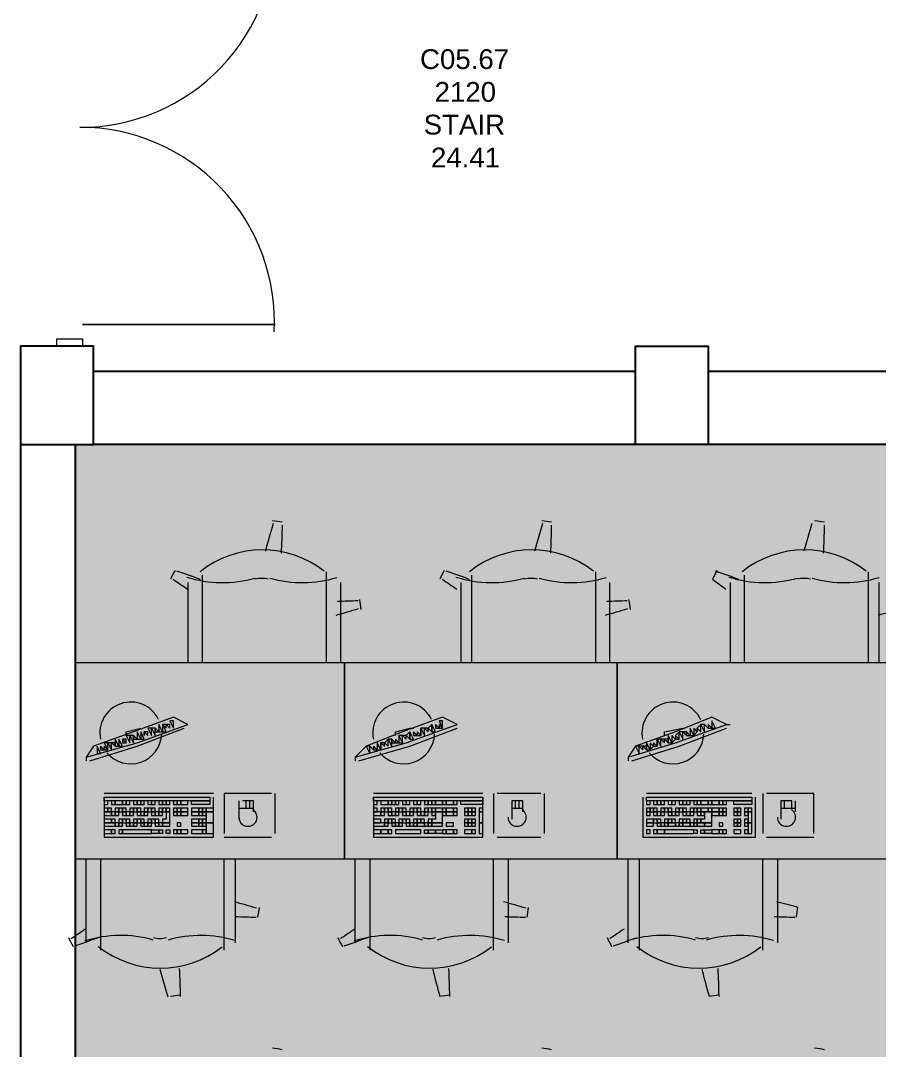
# Model space of a CAD drawing. Header units: millimetres. Extents: x 0 to 90.2, y 0 to 62.5.
# Drawn here: x 50.859 to 54.4, y 34.184 to 38.431 of the extents above; entities that cross this region are included whole.
import ezdxf

# ---------------------------------------------------------------- set-up
doc = ezdxf.new("R2010")
doc.units = ezdxf.units.MM
for name, color, linetype in [('PDF_014405$DR', 7, 'Continuous'), ('PDF_014405$FT-FIXFIT', 7, 'Continuous'), ('PDF_014405$WA', 7, 'Continuous'), ('PDF_014405$WA-COL', 7, 'Continuous'), ('PDF_014405$WA-EXT', 7, 'Continuous'), ('PDF_Text', 7, 'Continuous')]:
    doc.layers.add(name, color=color, linetype=linetype)
doc.layers.add('PDF_014405$HL-TMP', color=7, linetype='Continuous', true_color=0xe6db59)
doc.styles.add('PDF ArialMT', font='arial.ttf')

msp = doc.modelspace()

# ---------------------------------------------------------------- linework, layer by layer
at = {"layer": 'PDF_014405$DR', "lineweight": 0}
msp.add_lwpolyline([(51.9049, 37.1468, 0.429403), (51.1035, 37.9906, 0.429409), (51.9082, 38.8319)], format="xyb", dxfattribs=at)
msp.add_lwpolyline([(51.1143, 37.1782), (51.9092, 37.1782), (51.1143, 37.1782)], dxfattribs=at)
at = {"layer": 'PDF_014405$FT-FIXFIT', "lineweight": 0}
for points in [[(51.6093, 35.7833), (51.6093, 36.1433)], [(52.1192, 36.1583), (52.1192, 35.7833)], [(52.7192, 35.7833), (52.7192, 36.1433)], [(53.2291, 36.1583), (53.2291, 35.7833)], [(53.8441, 35.7833), (53.8441, 36.1433)], [(54.354, 36.1583), (54.354, 35.7833)], [(51.5493, 36.1133), (51.5493, 35.7833)], [(52.1792, 35.7833), (52.1792, 36.1133)], [(52.6742, 36.1133), (52.6742, 35.7833)], [(53.2891, 35.7833), (53.2891, 36.1133)], [(53.7841, 36.1133), (53.7841, 35.7833)], [(54.399, 35.7833), (54.399, 36.1133)], [(51.1293, 35.3933), (51.3393, 35.4533), (51.5493, 35.5283), (51.4893, 35.5583), (51.3243, 35.4983), (51.1593, 35.4383), (51.1293, 35.3933), (51.1293, 35.3783)], [(52.2392, 35.3933), (52.4492, 35.4533), (52.6592, 35.5283), (52.5992, 35.5583), (52.4342, 35.4983), (52.2842, 35.4383), (52.2392, 35.3933), (52.2392, 35.3783)], [(53.7691, 35.5283), (53.7091, 35.5583), (53.5591, 35.4983), (53.3941, 35.4383), (53.3641, 35.3933), (53.3641, 35.3783)], [(51.1443, 35.3783), (51.3393, 35.4383), (51.5343, 35.5133)], [(51.2943, 35.4833), (51.2943, 35.4983), (51.3543, 35.5133)], [(51.3693, 35.4833), (51.3693, 35.4983), (51.3693, 35.4833)], [(51.5343, 35.5133), (51.5343, 35.5133)], [(51.5493, 35.5283), (51.5493, 35.5283)], [(52.2542, 35.3783), (52.4642, 35.4383), (52.6592, 35.5133)], [(52.4042, 35.4833), (52.4042, 35.4983), (52.4642, 35.5133), (52.4792, 35.5133)], [(52.5092, 35.4833), (52.5092, 35.5133), (52.5092, 35.4833)], [(52.6592, 35.5283), (52.6592, 35.5283)], [(52.6592, 35.5133), (52.6592, 35.5133)], [(53.3641, 35.3933), (53.5591, 35.4533), (53.7691, 35.5283), (53.7841, 35.5283)], [(53.3791, 35.3783), (53.5741, 35.4383), (53.7691, 35.5133)], [(53.5141, 35.4833), (53.5141, 35.4983), (53.5891, 35.5133)], [(53.6491, 35.4983), (53.6491, 35.5133), (53.6491, 35.4983)], [(53.6941, 35.5133), (53.6791, 35.5283), (53.6941, 35.5133)], [(53.7691, 35.5133), (53.7691, 35.5133)], [(52.3142, 35.4233), (52.2992, 35.4383), (52.3142, 35.4233)], [(51.1443, 35.3783), (51.1443, 35.3783)], [(52.2542, 35.3783), (52.2542, 35.3783)], [(51.6543, 35.2434), (51.2043, 35.2434)], [(51.8942, 35.2434), (51.6992, 35.2434), (51.6992, 35.0784)], [(51.8942, 35.2434), (51.8942, 35.2434)], [(51.9092, 35.0784), (51.9092, 35.2434)], [(52.7642, 35.2434), (52.3142, 35.2434)], [(52.8092, 35.2434), (52.8092, 35.0784)], [(53.0041, 35.2434), (52.8242, 35.2434)], [(53.0041, 35.2434), (53.0041, 35.2434)], [(53.0191, 35.0784), (53.0191, 35.2434)], [(53.8741, 35.2434), (53.4391, 35.2434)], [(53.9191, 35.2434), (53.9191, 35.0784)], [(54.129, 35.0784), (54.129, 35.2434), (53.9341, 35.2434)], [(51.2043, 35.2284), (51.2043, 35.0634), (51.6543, 35.0634), (51.6543, 35.2284)], [(51.7592, 35.2134), (51.7592, 35.1384)], [(51.8192, 35.1684), (51.8192, 35.2134), (51.7742, 35.2134)], [(51.7892, 35.1834), (51.7892, 35.2134)], [(51.8042, 35.1834), (51.8042, 35.2134)], [(52.3142, 35.2284), (52.3142, 35.0634), (52.7642, 35.0634), (52.7642, 35.2284)], [(52.9291, 35.1684), (52.9291, 35.2134), (52.8841, 35.2134), (52.8841, 35.1384)], [(52.8991, 35.1834), (52.8991, 35.2134)], [(52.9141, 35.1834), (52.9141, 35.2134)], [(53.4241, 35.2284), (53.4241, 35.0634), (53.8891, 35.0634), (53.8891, 35.2284)], [(53.4391, 35.2284), (53.4391, 35.2284)], [(53.8741, 35.2284), (53.8741, 35.2284)], [(54.039, 35.1834), (54.039, 35.2134), (53.994, 35.2134), (53.994, 35.1384)], [(54.009, 35.1834), (54.009, 35.2134)], [(54.054, 35.1684), (54.054, 35.2134)], [(51.7592, 35.1834), (51.8192, 35.1834)], [(52.8841, 35.1834), (52.9291, 35.1834)], [(53.994, 35.1834), (54.054, 35.1834)], [(51.8942, 35.0784), (51.8942, 35.0784)], [(52.8242, 35.0784), (52.8242, 35.0784)], [(53.0041, 35.0784), (53.0041, 35.0784)], [(53.9341, 35.0784), (53.9341, 35.0784)], [(54.129, 35.0784), (54.129, 35.0784)], [(51.6992, 35.0634), (51.8942, 35.0634)], [(52.8242, 35.0634), (53.0041, 35.0634)], [(53.9341, 35.0634), (54.129, 35.0634)], [(51.1293, 34.6284), (51.1293, 34.9734)], [(51.1893, 34.9734), (51.1893, 34.5984)], [(51.6992, 34.5984), (51.6992, 34.9734)], [(51.7442, 34.9734), (51.7442, 34.6284)], [(52.2392, 34.6284), (52.2392, 34.9734)], [(52.2992, 34.9734), (52.2992, 34.5984)], [(52.8092, 34.5984), (52.8092, 34.9734)], [(52.8691, 34.9734), (52.8691, 34.6284)], [(53.3641, 34.6284), (53.3641, 34.9734)], [(53.4091, 34.9734), (53.4091, 34.5984)], [(53.9191, 34.5984), (53.9191, 34.9734)], [(53.979, 34.9734), (53.979, 34.6284)]]:
    msp.add_lwpolyline(points, dxfattribs=at)
for points in [[(53.7307, 36.1636, 0.02503), (53.712, 36.1269, 0.005389), (53.7672, 36.0869)], [(54.0571, 34.7335, 0.025003), (54.0635, 34.7742, 0.00719), (53.9756, 34.7972)], [(52.5583, 34.519, 0.008987), (52.5876, 34.4082, 0.025003), (52.6283, 34.4146)], [(53.6683, 34.519, 0.008987), (53.6975, 34.4082, 0.025003), (53.7382, 34.4146)]]:
    msp.add_lwpolyline(points, format="xyb", dxfattribs=at)
for points in [[(51.0843, 35.7833), (52.1942, 35.7833), (52.1942, 34.9734), (51.0843, 34.9734)], [(52.1942, 35.7833), (53.3191, 35.7833), (53.3191, 34.9734), (52.1942, 34.9734)], [(53.3191, 35.7833), (54.429, 35.7833), (54.429, 34.9734), (53.3191, 34.9734)], [(51.4893, 35.5133), (51.4893, 35.5433), (51.4743, 35.5433)], [(52.5992, 35.5133), (52.5992, 35.5433), (52.5842, 35.5433)], [(53.7091, 35.5133), (53.7241, 35.5133), (53.7091, 35.5433)], [(51.3393, 35.4683), (51.3543, 35.4683), (51.3393, 35.4983), (51.3393, 35.4833)], [(51.3543, 35.4683), (51.3693, 35.4683), (51.3543, 35.4983)], [(51.3843, 35.4833), (51.3843, 35.4983), (51.3693, 35.4983)], [(51.3993, 35.4833), (51.3993, 35.5133), (51.3843, 35.5133)], [(51.4143, 35.4833), (51.4143, 35.4983), (51.4143, 35.5133), (51.3993, 35.5133)], [(51.4143, 35.4983), (51.4293, 35.4983), (51.4143, 35.5133)], [(51.4293, 35.4983), (51.4443, 35.4983), (51.4293, 35.5283), (51.4293, 35.5133)], [(51.4593, 35.5133), (51.4593, 35.5283), (51.4443, 35.5283)], [(51.4443, 35.4983), (51.4593, 35.4983), (51.4443, 35.5283)], [(51.4743, 35.5133), (51.4743, 35.5283), (51.4593, 35.5283)], [(52.4642, 35.4683), (52.4642, 35.4983), (52.4492, 35.4833)], [(52.4642, 35.4683), (52.4792, 35.4683), (52.4642, 35.4983)], [(52.4792, 35.4833), (52.4942, 35.4833), (52.4792, 35.4983)], [(52.4942, 35.4833), (52.5092, 35.4833), (52.4942, 35.4983)], [(52.5242, 35.4833), (52.5242, 35.4983), (52.5242, 35.5133), (52.5092, 35.5133)], [(52.5392, 35.4983), (52.5392, 35.5133), (52.5242, 35.5133)], [(52.5542, 35.4983), (52.5542, 35.5283), (52.5392, 35.5133)], [(52.5542, 35.4983), (52.5692, 35.4983), (52.5542, 35.5283)], [(52.5692, 35.5133), (52.5842, 35.5133), (52.5692, 35.5283)], [(52.5842, 35.5133), (52.5992, 35.5133), (52.5842, 35.5283)], [(53.5741, 35.4683), (53.5741, 35.4983), (53.5591, 35.4833)], [(53.5891, 35.4683), (53.5891, 35.4983), (53.5741, 35.4983)], [(53.6041, 35.4833), (53.6041, 35.4983), (53.5891, 35.4983)], [(53.6041, 35.4833), (53.6191, 35.4833), (53.6041, 35.4983)], [(53.6191, 35.4833), (53.6341, 35.4833), (53.6191, 35.5133)], [(53.6341, 35.4833), (53.6491, 35.4983), (53.6341, 35.5133)], [(53.6641, 35.4983), (53.6641, 35.5283), (53.6491, 35.5133)], [(53.6791, 35.4983), (53.6791, 35.5283), (53.6641, 35.5283)], [(53.6941, 35.5133), (53.7091, 35.5133), (53.6941, 35.5283)], [(51.2493, 35.4383), (51.2643, 35.4383), (51.2493, 35.4683), (51.2493, 35.4533)], [(51.2643, 35.4383), (51.2793, 35.4383), (51.2643, 35.4683)], [(51.2943, 35.4533), (51.2943, 35.4683), (51.2793, 35.4683)], [(51.2793, 35.4533), (51.2943, 35.4533), (51.2793, 35.4683)], [(51.3093, 35.4533), (51.3093, 35.4833), (51.2943, 35.4833)], [(51.3243, 35.4533), (51.3243, 35.4683), (51.3243, 35.4833), (51.3093, 35.4833)], [(51.3243, 35.4683), (51.3393, 35.4683), (51.3243, 35.4833)], [(52.3742, 35.4383), (52.3742, 35.4683), (52.3592, 35.4533)], [(52.3892, 35.4383), (52.3892, 35.4683), (52.3742, 35.4683)], [(52.3892, 35.4533), (52.4042, 35.4533), (52.3892, 35.4683)], [(52.4042, 35.4533), (52.4192, 35.4533), (52.4042, 35.4683)], [(52.4342, 35.4533), (52.4342, 35.4683), (52.4342, 35.4833), (52.4192, 35.4833)], [(52.4192, 35.4533), (52.4342, 35.4533), (52.4192, 35.4833)], [(52.4492, 35.4683), (52.4492, 35.4833), (52.4342, 35.4833)], [(53.4991, 35.4383), (53.4991, 35.4683), (53.4841, 35.4683)], [(53.4841, 35.4383), (53.4841, 35.4683), (53.4841, 35.4533)], [(53.5141, 35.4533), (53.5141, 35.4683), (53.4991, 35.4683)], [(53.5291, 35.4533), (53.5291, 35.4683), (53.5141, 35.4683)], [(53.5291, 35.4533), (53.5441, 35.4533), (53.5291, 35.4833)], [(53.5441, 35.4533), (53.5591, 35.4683), (53.5441, 35.4833)], [(53.5591, 35.4683), (53.5741, 35.4683), (53.5591, 35.4833)], [(51.1743, 35.4083), (51.1893, 35.4083), (51.1743, 35.4383)], [(51.1893, 35.4233), (51.2043, 35.4233), (51.1893, 35.4383)], [(51.2193, 35.4233), (51.2193, 35.4533), (51.2043, 35.4533)], [(51.2043, 35.4233), (51.2193, 35.4233), (51.2043, 35.4383)], [(51.2343, 35.4233), (51.2343, 35.4383), (51.2343, 35.4533), (51.2193, 35.4533)], [(51.2493, 35.4383), (51.2493, 35.4533), (51.2343, 35.4533)], [(52.2992, 35.4083), (52.2992, 35.4383), (52.2842, 35.4383)], [(52.3142, 35.4233), (52.3292, 35.4233), (52.3142, 35.4383)], [(52.3292, 35.4233), (52.3442, 35.4233), (52.3292, 35.4533)], [(52.3592, 35.4383), (52.3592, 35.4533), (52.3442, 35.4533)], [(52.3442, 35.4233), (52.3442, 35.4383), (52.3442, 35.4533)], [(53.4091, 35.4083), (53.4091, 35.4383), (53.3941, 35.4383)], [(53.4241, 35.4233), (53.4241, 35.4383), (53.4091, 35.4383)], [(53.4391, 35.4233), (53.4391, 35.4383), (53.4241, 35.4383)], [(53.4391, 35.4233), (53.4541, 35.4233), (53.4391, 35.4533)], [(53.4541, 35.4233), (53.4691, 35.4383), (53.4541, 35.4533)], [(53.4691, 35.4383), (53.4841, 35.4383), (53.4691, 35.4533)], [(51.2043, 35.2284), (51.6393, 35.2284), (51.6393, 35.2134), (51.2043, 35.2134)], [(51.2043, 35.1984), (51.2193, 35.1984), (51.2193, 35.2134), (51.2043, 35.2134)], [(51.2343, 35.1984), (51.2493, 35.1984), (51.2493, 35.2134), (51.2343, 35.2134)], [(51.2493, 35.1984), (51.2793, 35.1984), (51.2793, 35.2134), (51.2493, 35.2134)], [(51.2793, 35.1984), (51.2943, 35.1984), (51.2943, 35.2134), (51.2793, 35.2134)], [(51.2943, 35.1984), (51.3093, 35.1984), (51.3093, 35.2134), (51.2943, 35.2134)], [(51.3243, 35.1984), (51.3393, 35.1984), (51.3393, 35.2134), (51.3243, 35.2134)], [(51.3393, 35.1984), (51.3543, 35.1984), (51.3543, 35.2134), (51.3393, 35.2134)], [(51.3543, 35.1984), (51.3693, 35.1984), (51.3693, 35.2134), (51.3543, 35.2134)], [(51.3843, 35.1984), (51.3993, 35.1984), (51.3993, 35.2134), (51.3843, 35.2134)], [(51.3993, 35.1984), (51.4143, 35.1984), (51.4143, 35.2134), (51.3993, 35.2134)], [(51.4293, 35.1984), (51.4443, 35.1984), (51.4443, 35.2134), (51.4293, 35.2134)], [(51.4443, 35.1984), (51.4593, 35.1984), (51.4593, 35.2134), (51.4443, 35.2134)], [(51.4593, 35.1984), (51.4743, 35.1984), (51.4743, 35.2134), (51.4593, 35.2134)], [(51.4893, 35.1984), (51.5043, 35.1984), (51.5043, 35.2134), (51.4893, 35.2134)], [(51.5043, 35.1984), (51.5193, 35.1984), (51.5193, 35.2134), (51.5043, 35.2134)], [(51.5193, 35.1984), (51.5493, 35.1984), (51.5493, 35.2134), (51.5193, 35.2134)], [(51.5643, 35.2134), (51.6393, 35.2134), (51.6393, 35.1984), (51.5643, 35.1984)], [(52.3142, 35.2284), (52.7642, 35.2284), (52.7642, 35.2134), (52.3142, 35.2134)], [(52.3142, 35.1984), (52.3292, 35.1984), (52.3292, 35.2134), (52.3142, 35.2134)], [(52.3442, 35.1984), (52.3742, 35.1984), (52.3742, 35.2134), (52.3442, 35.2134)], [(52.3742, 35.1984), (52.3892, 35.1984), (52.3892, 35.2134), (52.3742, 35.2134)], [(52.3892, 35.1984), (52.4042, 35.1984), (52.4042, 35.2134), (52.3892, 35.2134)], [(52.4042, 35.1984), (52.4192, 35.1984), (52.4192, 35.2134), (52.4042, 35.2134)], [(52.4342, 35.1984), (52.4492, 35.1984), (52.4492, 35.2134), (52.4342, 35.2134)], [(52.4492, 35.1984), (52.4642, 35.1984), (52.4642, 35.2134), (52.4492, 35.2134)], [(52.4792, 35.1984), (52.4942, 35.1984), (52.4942, 35.2134), (52.4792, 35.2134)], [(52.4942, 35.1984), (52.5092, 35.1984), (52.5092, 35.2134), (52.4942, 35.2134)], [(52.5242, 35.1984), (52.5392, 35.1984), (52.5392, 35.2134), (52.5242, 35.2134)], [(52.5392, 35.1984), (52.5542, 35.1984), (52.5542, 35.2134), (52.5392, 35.2134)], [(52.5542, 35.1984), (52.5692, 35.1984), (52.5692, 35.2134), (52.5542, 35.2134)], [(52.5692, 35.1984), (52.5992, 35.1984), (52.5992, 35.2134), (52.5692, 35.2134)], [(52.5992, 35.1984), (52.6142, 35.1984), (52.6142, 35.2134), (52.5992, 35.2134)], [(52.6142, 35.1984), (52.6442, 35.1984), (52.6442, 35.2134), (52.6142, 35.2134)], [(52.6442, 35.1984), (52.6592, 35.1984), (52.6592, 35.2134), (52.6442, 35.2134)], [(52.6742, 35.2134), (52.7642, 35.2134), (52.7642, 35.1984), (52.6742, 35.1984)], [(53.4391, 35.2284), (53.8741, 35.2284), (53.8741, 35.2134), (53.4391, 35.2134)], [(53.4391, 35.1984), (53.4541, 35.1984), (53.4541, 35.2134), (53.4391, 35.2134)], [(53.4691, 35.1984), (53.4841, 35.1984), (53.4841, 35.2134), (53.4691, 35.2134)], [(53.4841, 35.1984), (53.4991, 35.1984), (53.4991, 35.2134), (53.4841, 35.2134)], [(53.4991, 35.1984), (53.5141, 35.1984), (53.5141, 35.2134), (53.4991, 35.2134)], [(53.5291, 35.1984), (53.5441, 35.1984), (53.5441, 35.2134), (53.5291, 35.2134)], [(53.5441, 35.1984), (53.5591, 35.1984), (53.5591, 35.2134), (53.5441, 35.2134)], [(53.5741, 35.1984), (53.5891, 35.1984), (53.5891, 35.2134), (53.5741, 35.2134)], [(53.5891, 35.1984), (53.6041, 35.1984), (53.6041, 35.2134), (53.5891, 35.2134)], [(53.6041, 35.1984), (53.6191, 35.1984), (53.6191, 35.2134), (53.6041, 35.2134)], [(53.6341, 35.1984), (53.6491, 35.1984), (53.6491, 35.2134), (53.6341, 35.2134)], [(53.6491, 35.1984), (53.6641, 35.1984), (53.6641, 35.2134), (53.6491, 35.2134)], [(53.6641, 35.1984), (53.6941, 35.1984), (53.6941, 35.2134), (53.6641, 35.2134)], [(53.6941, 35.1984), (53.7091, 35.1984), (53.7091, 35.2134), (53.6941, 35.2134)], [(53.7091, 35.1984), (53.7391, 35.1984), (53.7391, 35.2134), (53.7091, 35.2134)], [(53.7391, 35.1984), (53.7541, 35.1984), (53.7541, 35.2134), (53.7391, 35.2134)], [(53.7541, 35.1984), (53.7691, 35.1984), (53.7691, 35.2134), (53.7541, 35.2134)], [(53.7991, 35.2134), (53.8741, 35.2134), (53.8741, 35.1984), (53.7991, 35.1984)], [(51.2043, 35.1684), (51.2193, 35.1684), (51.2193, 35.1834), (51.2043, 35.1834)], [(51.2043, 35.1534), (51.2343, 35.1534), (51.2343, 35.1684), (51.2043, 35.1684)], [(51.2193, 35.1684), (51.2343, 35.1684), (51.2343, 35.1834), (51.2193, 35.1834)], [(51.2343, 35.1534), (51.2493, 35.1534), (51.2493, 35.1684), (51.2343, 35.1684)], [(51.2493, 35.1684), (51.2643, 35.1684), (51.2643, 35.1834), (51.2493, 35.1834)], [(51.2493, 35.1534), (51.2643, 35.1534), (51.2643, 35.1684), (51.2493, 35.1684)], [(51.2643, 35.1684), (51.2793, 35.1684), (51.2793, 35.1834), (51.2643, 35.1834)], [(51.2793, 35.1684), (51.2943, 35.1684), (51.2943, 35.1834), (51.2793, 35.1834)], [(51.2793, 35.1534), (51.2943, 35.1534), (51.2943, 35.1684), (51.2793, 35.1684)], [(51.2943, 35.1534), (51.3093, 35.1534), (51.3093, 35.1684), (51.2943, 35.1684)], [(51.3093, 35.1684), (51.3243, 35.1684), (51.3243, 35.1834), (51.3093, 35.1834)], [(51.3093, 35.1534), (51.3243, 35.1534), (51.3243, 35.1684), (51.3093, 35.1684)], [(51.3243, 35.1684), (51.3393, 35.1684), (51.3393, 35.1834), (51.3243, 35.1834)], [(51.3393, 35.1684), (51.3543, 35.1684), (51.3543, 35.1834), (51.3393, 35.1834)], [(51.3393, 35.1534), (51.3543, 35.1534), (51.3543, 35.1684), (51.3393, 35.1684)], [(51.3543, 35.1534), (51.3693, 35.1534), (51.3693, 35.1684), (51.3543, 35.1684)], [(51.3693, 35.1684), (51.3843, 35.1684), (51.3843, 35.1834), (51.3693, 35.1834)], [(51.3693, 35.1534), (51.3843, 35.1534), (51.3843, 35.1684), (51.3693, 35.1684)], [(51.3843, 35.1684), (51.3993, 35.1684), (51.3993, 35.1834), (51.3843, 35.1834)], [(51.3993, 35.1684), (51.4143, 35.1684), (51.4143, 35.1834), (51.3993, 35.1834)], [(51.3993, 35.1534), (51.4143, 35.1534), (51.4143, 35.1684), (51.3993, 35.1684)], [(51.4143, 35.1534), (51.4293, 35.1534), (51.4293, 35.1684), (51.4143, 35.1684)], [(51.4293, 35.1684), (51.4443, 35.1684), (51.4443, 35.1834), (51.4293, 35.1834)], [(51.4293, 35.1534), (51.4443, 35.1534), (51.4443, 35.1684), (51.4293, 35.1684)], [(51.4443, 35.1684), (51.4593, 35.1684), (51.4593, 35.1834), (51.4443, 35.1834)], [(51.4593, 35.1234), (51.4743, 35.1234), (51.4743, 35.1684), (51.4593, 35.1684), (51.4593, 35.1384), (51.4443, 35.1384), (51.4443, 35.1234)], [(51.4593, 35.1684), (51.4743, 35.1684), (51.4743, 35.1834), (51.4593, 35.1834)], [(51.4893, 35.1684), (51.5043, 35.1684), (51.5043, 35.1834), (51.4893, 35.1834)], [(51.4893, 35.1534), (51.5043, 35.1534), (51.5043, 35.1684), (51.4893, 35.1684)], [(51.5043, 35.1684), (51.5193, 35.1684), (51.5193, 35.1834), (51.5043, 35.1834)], [(51.5043, 35.1534), (51.5193, 35.1534), (51.5193, 35.1684), (51.5043, 35.1684)], [(51.5193, 35.1684), (51.5493, 35.1684), (51.5493, 35.1834), (51.5193, 35.1834)], [(51.5193, 35.1534), (51.5493, 35.1534), (51.5493, 35.1684), (51.5193, 35.1684)], [(51.5643, 35.1684), (51.5943, 35.1684), (51.5943, 35.1834), (51.5643, 35.1834)], [(51.5643, 35.1534), (51.5943, 35.1534), (51.5943, 35.1684), (51.5643, 35.1684)], [(51.5943, 35.1684), (51.6093, 35.1684), (51.6093, 35.1834), (51.5943, 35.1834)], [(51.5943, 35.1534), (51.6093, 35.1534), (51.6093, 35.1684), (51.5943, 35.1684)], [(51.6093, 35.1684), (51.6243, 35.1684), (51.6243, 35.1834), (51.6093, 35.1834)], [(51.6093, 35.1534), (51.6243, 35.1534), (51.6243, 35.1684), (51.6093, 35.1684)], [(51.6243, 35.1684), (51.6543, 35.1684), (51.6543, 35.1834), (51.6243, 35.1834)], [(51.6243, 35.1234), (51.6543, 35.1234), (51.6543, 35.1684), (51.6243, 35.1684)], [(52.3142, 35.1684), (52.3292, 35.1684), (52.3292, 35.1834), (52.3142, 35.1834)], [(52.3142, 35.1534), (52.3442, 35.1534), (52.3442, 35.1684), (52.3142, 35.1684)], [(52.3442, 35.1684), (52.3592, 35.1684), (52.3592, 35.1834), (52.3442, 35.1834)], [(52.3442, 35.1534), (52.3592, 35.1534), (52.3592, 35.1684), (52.3442, 35.1684)], [(52.3592, 35.1684), (52.3742, 35.1684), (52.3742, 35.1834), (52.3592, 35.1834)], [(52.3742, 35.1684), (52.3892, 35.1684), (52.3892, 35.1834), (52.3742, 35.1834)], [(52.3742, 35.1534), (52.3892, 35.1534), (52.3892, 35.1684), (52.3742, 35.1684)], [(52.3892, 35.1534), (52.4042, 35.1534), (52.4042, 35.1684), (52.3892, 35.1684)], [(52.4042, 35.1684), (52.4192, 35.1684), (52.4192, 35.1834), (52.4042, 35.1834)], [(52.4042, 35.1534), (52.4192, 35.1534), (52.4192, 35.1684), (52.4042, 35.1684)], [(52.4192, 35.1684), (52.4342, 35.1684), (52.4342, 35.1834), (52.4192, 35.1834)], [(52.4342, 35.1684), (52.4492, 35.1684), (52.4492, 35.1834), (52.4342, 35.1834)], [(52.4342, 35.1534), (52.4492, 35.1534), (52.4492, 35.1684), (52.4342, 35.1684)], [(52.4492, 35.1534), (52.4642, 35.1534), (52.4642, 35.1684), (52.4492, 35.1684)], [(52.4642, 35.1684), (52.4792, 35.1684), (52.4792, 35.1834), (52.4642, 35.1834)], [(52.4642, 35.1534), (52.4792, 35.1534), (52.4792, 35.1684), (52.4642, 35.1684)], [(52.4792, 35.1684), (52.4942, 35.1684), (52.4942, 35.1834), (52.4792, 35.1834)], [(52.4942, 35.1684), (52.5092, 35.1684), (52.5092, 35.1834), (52.4942, 35.1834)], [(52.4942, 35.1534), (52.5092, 35.1534), (52.5092, 35.1684), (52.4942, 35.1684)], [(52.5092, 35.1534), (52.5242, 35.1534), (52.5242, 35.1684), (52.5092, 35.1684)], [(52.5242, 35.1684), (52.5392, 35.1684), (52.5392, 35.1834), (52.5242, 35.1834)], [(52.5242, 35.1534), (52.5392, 35.1534), (52.5392, 35.1684), (52.5242, 35.1684)], [(52.5392, 35.1684), (52.5542, 35.1684), (52.5542, 35.1834), (52.5392, 35.1834)], [(52.5542, 35.1684), (52.5692, 35.1684), (52.5692, 35.1834), (52.5542, 35.1834)], [(52.5692, 35.1234), (52.5992, 35.1234), (52.5992, 35.1684), (52.5692, 35.1684), (52.5692, 35.1384), (52.5542, 35.1384), (52.5542, 35.1234)], [(52.5542, 35.1534), (52.5692, 35.1534), (52.5692, 35.1684), (52.5542, 35.1684)], [(52.5692, 35.1684), (52.5992, 35.1684), (52.5992, 35.1834), (52.5692, 35.1834)], [(52.5992, 35.1684), (52.6142, 35.1684), (52.6142, 35.1834), (52.5992, 35.1834)], [(52.5992, 35.1534), (52.6142, 35.1534), (52.6142, 35.1684), (52.5992, 35.1684)], [(52.6142, 35.1684), (52.6442, 35.1684), (52.6442, 35.1834), (52.6142, 35.1834)], [(52.6142, 35.1534), (52.6442, 35.1534), (52.6442, 35.1684), (52.6142, 35.1684)], [(52.6442, 35.1684), (52.6592, 35.1684), (52.6592, 35.1834), (52.6442, 35.1834)], [(52.6442, 35.1534), (52.6592, 35.1534), (52.6592, 35.1684), (52.6442, 35.1684)], [(52.6892, 35.1684), (52.7042, 35.1684), (52.7042, 35.1834), (52.6892, 35.1834)], [(52.6892, 35.1534), (52.7042, 35.1534), (52.7042, 35.1684), (52.6892, 35.1684)], [(52.7042, 35.1684), (52.7192, 35.1684), (52.7192, 35.1834), (52.7042, 35.1834)], [(52.7042, 35.1534), (52.7192, 35.1534), (52.7192, 35.1684), (52.7042, 35.1684)], [(52.7192, 35.1684), (52.7342, 35.1684), (52.7342, 35.1834), (52.7192, 35.1834)], [(52.7192, 35.1534), (52.7342, 35.1534), (52.7342, 35.1684), (52.7192, 35.1684)], [(52.7492, 35.1684), (52.7642, 35.1684), (52.7642, 35.1834), (52.7492, 35.1834)], [(52.7492, 35.1234), (52.7642, 35.1234), (52.7642, 35.1684), (52.7492, 35.1684)], [(53.4391, 35.1684), (53.4541, 35.1684), (53.4541, 35.1834), (53.4391, 35.1834)], [(53.4391, 35.1534), (53.4541, 35.1534), (53.4541, 35.1684), (53.4391, 35.1684)], [(53.4541, 35.1684), (53.4691, 35.1684), (53.4691, 35.1834), (53.4541, 35.1834)], [(53.4691, 35.1684), (53.4841, 35.1684), (53.4841, 35.1834), (53.4691, 35.1834)], [(53.4691, 35.1534), (53.4841, 35.1534), (53.4841, 35.1684), (53.4691, 35.1684)], [(53.4841, 35.1534), (53.4991, 35.1534), (53.4991, 35.1684), (53.4841, 35.1684)], [(53.4991, 35.1684), (53.5141, 35.1684), (53.5141, 35.1834), (53.4991, 35.1834)], [(53.4991, 35.1534), (53.5141, 35.1534), (53.5141, 35.1684), (53.4991, 35.1684)], [(53.5141, 35.1684), (53.5291, 35.1684), (53.5291, 35.1834), (53.5141, 35.1834)], [(53.5291, 35.1684), (53.5441, 35.1684), (53.5441, 35.1834), (53.5291, 35.1834)], [(53.5291, 35.1534), (53.5441, 35.1534), (53.5441, 35.1684), (53.5291, 35.1684)], [(53.5441, 35.1534), (53.5591, 35.1534), (53.5591, 35.1684), (53.5441, 35.1684)], [(53.5591, 35.1684), (53.5741, 35.1684), (53.5741, 35.1834), (53.5591, 35.1834)], [(53.5591, 35.1534), (53.5741, 35.1534), (53.5741, 35.1684), (53.5591, 35.1684)], [(53.5741, 35.1684), (53.5891, 35.1684), (53.5891, 35.1834), (53.5741, 35.1834)], [(53.5891, 35.1684), (53.6041, 35.1684), (53.6041, 35.1834), (53.5891, 35.1834)], [(53.5891, 35.1534), (53.6041, 35.1534), (53.6041, 35.1684), (53.5891, 35.1684)], [(53.6041, 35.1534), (53.6191, 35.1534), (53.6191, 35.1684), (53.6041, 35.1684)], [(53.6191, 35.1684), (53.6341, 35.1684), (53.6341, 35.1834), (53.6191, 35.1834)], [(53.6191, 35.1534), (53.6341, 35.1534), (53.6341, 35.1684), (53.6191, 35.1684)], [(53.6341, 35.1684), (53.6491, 35.1684), (53.6491, 35.1834), (53.6341, 35.1834)], [(53.6491, 35.1684), (53.6641, 35.1684), (53.6641, 35.1834), (53.6491, 35.1834)], [(53.6491, 35.1534), (53.6641, 35.1534), (53.6641, 35.1684), (53.6491, 35.1684)], [(53.6641, 35.1684), (53.6941, 35.1684), (53.6941, 35.1834), (53.6641, 35.1834)], [(53.6791, 35.1234), (53.7091, 35.1234), (53.7091, 35.1684), (53.6791, 35.1684), (53.6791, 35.1384), (53.6641, 35.1384), (53.6641, 35.1234)], [(53.6641, 35.1534), (53.6791, 35.1534), (53.6791, 35.1684), (53.6641, 35.1684)], [(53.6941, 35.1684), (53.7091, 35.1684), (53.7091, 35.1834), (53.6941, 35.1834)], [(53.7091, 35.1684), (53.7391, 35.1684), (53.7391, 35.1834), (53.7091, 35.1834)], [(53.7091, 35.1534), (53.7391, 35.1534), (53.7391, 35.1684), (53.7091, 35.1684)], [(53.7391, 35.1684), (53.7541, 35.1684), (53.7541, 35.1834), (53.7391, 35.1834)], [(53.7391, 35.1534), (53.7541, 35.1534), (53.7541, 35.1684), (53.7391, 35.1684)], [(53.7541, 35.1684), (53.7691, 35.1684), (53.7691, 35.1834), (53.7541, 35.1834)], [(53.7541, 35.1534), (53.7691, 35.1534), (53.7691, 35.1684), (53.7541, 35.1684)], [(53.7991, 35.1684), (53.8141, 35.1684), (53.8141, 35.1834), (53.7991, 35.1834)], [(53.7991, 35.1534), (53.8141, 35.1534), (53.8141, 35.1684), (53.7991, 35.1684)], [(53.8141, 35.1684), (53.8291, 35.1684), (53.8291, 35.1834), (53.8141, 35.1834)], [(53.8141, 35.1534), (53.8291, 35.1534), (53.8291, 35.1684), (53.8141, 35.1684)], [(53.8441, 35.1684), (53.8591, 35.1684), (53.8591, 35.1834), (53.8441, 35.1834)], [(53.8441, 35.1534), (53.8591, 35.1534), (53.8591, 35.1684), (53.8441, 35.1684)], [(53.8591, 35.1684), (53.8741, 35.1684), (53.8741, 35.1834), (53.8591, 35.1834)], [(53.8591, 35.1234), (53.8741, 35.1234), (53.8741, 35.1684), (53.8591, 35.1684)], [(51.2043, 35.1234), (51.2343, 35.1234), (51.2343, 35.1384), (51.2043, 35.1384)], [(51.2043, 35.1084), (51.2493, 35.1084), (51.2493, 35.1234), (51.2043, 35.1234)], [(51.2343, 35.1234), (51.2493, 35.1234), (51.2493, 35.1384), (51.2343, 35.1384)], [(51.2493, 35.1084), (51.2643, 35.1084), (51.2643, 35.1234), (51.2493, 35.1234)], [(51.2643, 35.1234), (51.2793, 35.1234), (51.2793, 35.1384), (51.2643, 35.1384)], [(51.2643, 35.1084), (51.2793, 35.1084), (51.2793, 35.1234), (51.2643, 35.1234)], [(51.2793, 35.1234), (51.2943, 35.1234), (51.2943, 35.1384), (51.2793, 35.1384)], [(51.2943, 35.1234), (51.3093, 35.1234), (51.3093, 35.1384), (51.2943, 35.1384)], [(51.2943, 35.1084), (51.3093, 35.1084), (51.3093, 35.1234), (51.2943, 35.1234)], [(51.3093, 35.1084), (51.3243, 35.1084), (51.3243, 35.1234), (51.3093, 35.1234)], [(51.3243, 35.1234), (51.3393, 35.1234), (51.3393, 35.1384), (51.3243, 35.1384)], [(51.3243, 35.1084), (51.3393, 35.1084), (51.3393, 35.1234), (51.3243, 35.1234)], [(51.3393, 35.1234), (51.3543, 35.1234), (51.3543, 35.1384), (51.3393, 35.1384)], [(51.3543, 35.1234), (51.3693, 35.1234), (51.3693, 35.1384), (51.3543, 35.1384)], [(51.3543, 35.1084), (51.3693, 35.1084), (51.3693, 35.1234), (51.3543, 35.1234)], [(51.3693, 35.1084), (51.3843, 35.1084), (51.3843, 35.1234), (51.3693, 35.1234)], [(51.3843, 35.1234), (51.3993, 35.1234), (51.3993, 35.1384), (51.3843, 35.1384)], [(51.3843, 35.1084), (51.3993, 35.1084), (51.3993, 35.1234), (51.3843, 35.1234)], [(51.3993, 35.1234), (51.4143, 35.1234), (51.4143, 35.1384), (51.3993, 35.1384)], [(51.4143, 35.1234), (51.4293, 35.1234), (51.4293, 35.1384), (51.4143, 35.1384)], [(51.4143, 35.1084), (51.4293, 35.1084), (51.4293, 35.1234), (51.4143, 35.1234)], [(51.4293, 35.1084), (51.4443, 35.1084), (51.4443, 35.1234), (51.4293, 35.1234)], [(51.4443, 35.1084), (51.4743, 35.1084), (51.4743, 35.1234), (51.4443, 35.1234)], [(51.5043, 35.1084), (51.5193, 35.1084), (51.5193, 35.1234), (51.5043, 35.1234)], [(51.5643, 35.1234), (51.5943, 35.1234), (51.5943, 35.1384), (51.5643, 35.1384)], [(51.5643, 35.1084), (51.5943, 35.1084), (51.5943, 35.1234), (51.5643, 35.1234)], [(51.5943, 35.1234), (51.6093, 35.1234), (51.6093, 35.1384), (51.5943, 35.1384)], [(51.5943, 35.1084), (51.6093, 35.1084), (51.6093, 35.1234), (51.5943, 35.1234)], [(51.6093, 35.1234), (51.6243, 35.1234), (51.6243, 35.1384), (51.6093, 35.1384)], [(51.6093, 35.1084), (51.6243, 35.1084), (51.6243, 35.1234), (51.6093, 35.1234)], [(51.6243, 35.0784), (51.6543, 35.0784), (51.6543, 35.1234), (51.6243, 35.1234)], [(52.3142, 35.1234), (52.3442, 35.1234), (52.3442, 35.1384), (52.3142, 35.1384)], [(52.3142, 35.1084), (52.3592, 35.1084), (52.3592, 35.1234), (52.3142, 35.1234)], [(52.3592, 35.1234), (52.3742, 35.1234), (52.3742, 35.1384), (52.3592, 35.1384)], [(52.3592, 35.1084), (52.3742, 35.1084), (52.3742, 35.1234), (52.3592, 35.1234)], [(52.3742, 35.1234), (52.3892, 35.1234), (52.3892, 35.1384), (52.3742, 35.1384)], [(52.3892, 35.1234), (52.4042, 35.1234), (52.4042, 35.1384), (52.3892, 35.1384)], [(52.3892, 35.1084), (52.4042, 35.1084), (52.4042, 35.1234), (52.3892, 35.1234)], [(52.4042, 35.1084), (52.4192, 35.1084), (52.4192, 35.1234), (52.4042, 35.1234)], [(52.4192, 35.1234), (52.4342, 35.1234), (52.4342, 35.1384), (52.4192, 35.1384)], [(52.4192, 35.1084), (52.4342, 35.1084), (52.4342, 35.1234), (52.4192, 35.1234)], [(52.4342, 35.1234), (52.4492, 35.1234), (52.4492, 35.1384), (52.4342, 35.1384)], [(52.4492, 35.1234), (52.4642, 35.1234), (52.4642, 35.1384), (52.4492, 35.1384)], [(52.4492, 35.1084), (52.4642, 35.1084), (52.4642, 35.1234), (52.4492, 35.1234)], [(52.4642, 35.1084), (52.4792, 35.1084), (52.4792, 35.1234), (52.4642, 35.1234)], [(52.4792, 35.1234), (52.4942, 35.1234), (52.4942, 35.1384), (52.4792, 35.1384)], [(52.4792, 35.1084), (52.4942, 35.1084), (52.4942, 35.1234), (52.4792, 35.1234)], [(52.4942, 35.1234), (52.5092, 35.1234), (52.5092, 35.1384), (52.4942, 35.1384)], [(52.4942, 35.1084), (52.5242, 35.1084), (52.5242, 35.1234), (52.4942, 35.1234)], [(52.5092, 35.1234), (52.5242, 35.1234), (52.5242, 35.1384), (52.5092, 35.1384)], [(52.5242, 35.1084), (52.5392, 35.1084), (52.5392, 35.1234), (52.5242, 35.1234)], [(52.5392, 35.1234), (52.5542, 35.1234), (52.5542, 35.1384), (52.5392, 35.1384)], [(52.5392, 35.1084), (52.5542, 35.1084), (52.5542, 35.1234), (52.5392, 35.1234)], [(52.5542, 35.1084), (52.5992, 35.1084), (52.5992, 35.1234), (52.5542, 35.1234)], [(52.6142, 35.1084), (52.6442, 35.1084), (52.6442, 35.1234), (52.6142, 35.1234)], [(52.6892, 35.1234), (52.7042, 35.1234), (52.7042, 35.1384), (52.6892, 35.1384)], [(52.6892, 35.1084), (52.7042, 35.1084), (52.7042, 35.1234), (52.6892, 35.1234)], [(52.7042, 35.1234), (52.7192, 35.1234), (52.7192, 35.1384), (52.7042, 35.1384)], [(52.7042, 35.1084), (52.7192, 35.1084), (52.7192, 35.1234), (52.7042, 35.1234)], [(52.7192, 35.1234), (52.7342, 35.1234), (52.7342, 35.1384), (52.7192, 35.1384)], [(52.7192, 35.1084), (52.7342, 35.1084), (52.7342, 35.1234), (52.7192, 35.1234)], [(52.7492, 35.0784), (52.7642, 35.0784), (52.7642, 35.1234), (52.7492, 35.1234)], [(53.4391, 35.1234), (53.4691, 35.1234), (53.4691, 35.1384), (53.4391, 35.1384)], [(53.4391, 35.1084), (53.4691, 35.1084), (53.4691, 35.1234), (53.4391, 35.1234)], [(53.4691, 35.1234), (53.4841, 35.1234), (53.4841, 35.1384), (53.4691, 35.1384)], [(53.4841, 35.1234), (53.4991, 35.1234), (53.4991, 35.1384), (53.4841, 35.1384)], [(53.4841, 35.1084), (53.4991, 35.1084), (53.4991, 35.1234), (53.4841, 35.1234)], [(53.4991, 35.1084), (53.5141, 35.1084), (53.5141, 35.1234), (53.4991, 35.1234)], [(53.5141, 35.1234), (53.5291, 35.1234), (53.5291, 35.1384), (53.5141, 35.1384)], [(53.5141, 35.1084), (53.5291, 35.1084), (53.5291, 35.1234), (53.5141, 35.1234)], [(53.5291, 35.1234), (53.5441, 35.1234), (53.5441, 35.1384), (53.5291, 35.1384)], [(53.5291, 35.1084), (53.5591, 35.1084), (53.5591, 35.1234), (53.5291, 35.1234)], [(53.5441, 35.1234), (53.5591, 35.1234), (53.5591, 35.1384), (53.5441, 35.1384)], [(53.5591, 35.1084), (53.5741, 35.1084), (53.5741, 35.1234), (53.5591, 35.1234)], [(53.5741, 35.1234), (53.5891, 35.1234), (53.5891, 35.1384), (53.5741, 35.1384)], [(53.5741, 35.1084), (53.5891, 35.1084), (53.5891, 35.1234), (53.5741, 35.1234)], [(53.5891, 35.1234), (53.6041, 35.1234), (53.6041, 35.1384), (53.5891, 35.1384)], [(53.5891, 35.1084), (53.6191, 35.1084), (53.6191, 35.1234), (53.5891, 35.1234)], [(53.6041, 35.1234), (53.6191, 35.1234), (53.6191, 35.1384), (53.6041, 35.1384)], [(53.6191, 35.1084), (53.6341, 35.1084), (53.6341, 35.1234), (53.6191, 35.1234)], [(53.6341, 35.1234), (53.6491, 35.1234), (53.6491, 35.1384), (53.6341, 35.1384)], [(53.6341, 35.1084), (53.6491, 35.1084), (53.6491, 35.1234), (53.6341, 35.1234)], [(53.6491, 35.1234), (53.6641, 35.1234), (53.6641, 35.1384), (53.6491, 35.1384)], [(53.6491, 35.1084), (53.6791, 35.1084), (53.6791, 35.1234), (53.6491, 35.1234)], [(53.6791, 35.1084), (53.7091, 35.1084), (53.7091, 35.1234), (53.6791, 35.1234)], [(53.7391, 35.1084), (53.7541, 35.1084), (53.7541, 35.1234), (53.7391, 35.1234)], [(53.7991, 35.1234), (53.8141, 35.1234), (53.8141, 35.1384), (53.7991, 35.1384)], [(53.7991, 35.1084), (53.8141, 35.1084), (53.8141, 35.1234), (53.7991, 35.1234)], [(53.8141, 35.1234), (53.8291, 35.1234), (53.8291, 35.1384), (53.8141, 35.1384)], [(53.8141, 35.1084), (53.8291, 35.1084), (53.8291, 35.1234), (53.8141, 35.1234)], [(53.8441, 35.1234), (53.8591, 35.1234), (53.8591, 35.1384), (53.8441, 35.1384)], [(53.8441, 35.1084), (53.8591, 35.1084), (53.8591, 35.1234), (53.8441, 35.1234)], [(53.8591, 35.0784), (53.8741, 35.0784), (53.8741, 35.1234), (53.8591, 35.1234)], [(51.2043, 35.0784), (51.2343, 35.0784), (51.2343, 35.0934), (51.2043, 35.0934)], [(51.2343, 35.0784), (51.2493, 35.0784), (51.2493, 35.0934), (51.2343, 35.0934)], [(51.2643, 35.0784), (51.2793, 35.0784), (51.2793, 35.0934), (51.2643, 35.0934)], [(51.2793, 35.0784), (51.3993, 35.0784), (51.3993, 35.0934), (51.2793, 35.0934)], [(51.4293, 35.0784), (51.3993, 35.0784), (51.3993, 35.0934), (51.4293, 35.0934)], [(51.4443, 35.0784), (51.4293, 35.0784), (51.4293, 35.0934), (51.4443, 35.0934)], [(51.4743, 35.0784), (51.4593, 35.0784), (51.4593, 35.0934), (51.4743, 35.0934)], [(51.4893, 35.0784), (51.5043, 35.0784), (51.5043, 35.0934), (51.4893, 35.0934)], [(51.5043, 35.0784), (51.5193, 35.0784), (51.5193, 35.0934), (51.5043, 35.0934)], [(51.5193, 35.0784), (51.5493, 35.0784), (51.5493, 35.0934), (51.5193, 35.0934)], [(51.5643, 35.0784), (51.6093, 35.0784), (51.6093, 35.0934), (51.5643, 35.0934)], [(51.6093, 35.0784), (51.6243, 35.0784), (51.6243, 35.0934), (51.6093, 35.0934)], [(52.3142, 35.0784), (52.3442, 35.0784), (52.3442, 35.0934), (52.3142, 35.0934)], [(52.3442, 35.0784), (52.3742, 35.0784), (52.3742, 35.0934), (52.3442, 35.0934)], [(52.3742, 35.0784), (52.3892, 35.0784), (52.3892, 35.0934), (52.3742, 35.0934)], [(52.4042, 35.0784), (52.5092, 35.0784), (52.5092, 35.0934), (52.4042, 35.0934)], [(52.5392, 35.0784), (52.5242, 35.0784), (52.5242, 35.0934), (52.5392, 35.0934)], [(52.5692, 35.0784), (52.5392, 35.0784), (52.5392, 35.0934), (52.5692, 35.0934)], [(52.5992, 35.0784), (52.5692, 35.0784), (52.5692, 35.0934), (52.5992, 35.0934)], [(52.5992, 35.0784), (52.6142, 35.0784), (52.6142, 35.0934), (52.5992, 35.0934)], [(52.6142, 35.0784), (52.6442, 35.0784), (52.6442, 35.0934), (52.6142, 35.0934)], [(52.6442, 35.0784), (52.6592, 35.0784), (52.6592, 35.0934), (52.6442, 35.0934)], [(52.6892, 35.0784), (52.7192, 35.0784), (52.7192, 35.0934), (52.6892, 35.0934)], [(52.7192, 35.0784), (52.7342, 35.0784), (52.7342, 35.0934), (52.7192, 35.0934)], [(53.4391, 35.0784), (53.4541, 35.0784), (53.4541, 35.0934), (53.4391, 35.0934)], [(53.4691, 35.0784), (53.4841, 35.0784), (53.4841, 35.0934), (53.4691, 35.0934)], [(53.4841, 35.0784), (53.5141, 35.0784), (53.5141, 35.0934), (53.4841, 35.0934)], [(53.5141, 35.0784), (53.6341, 35.0784), (53.6341, 35.0934), (53.5141, 35.0934)], [(53.6491, 35.0784), (53.6341, 35.0784), (53.6341, 35.0934), (53.6491, 35.0934)], [(53.6791, 35.0784), (53.6641, 35.0784), (53.6641, 35.0934), (53.6791, 35.0934)], [(53.7091, 35.0784), (53.6791, 35.0784), (53.6791, 35.0934), (53.7091, 35.0934)], [(53.7091, 35.0784), (53.7391, 35.0784), (53.7391, 35.0934), (53.7091, 35.0934)], [(53.7391, 35.0784), (53.7541, 35.0784), (53.7541, 35.0934), (53.7391, 35.0934)], [(53.7541, 35.0784), (53.7691, 35.0784), (53.7691, 35.0934), (53.7541, 35.0934)], [(53.7991, 35.0784), (53.8291, 35.0784), (53.8291, 35.0934), (53.7991, 35.0934)], [(53.8441, 35.0784), (53.8591, 35.0784), (53.8591, 35.0934), (53.8441, 35.0934)]]:
    msp.add_lwpolyline(points, close=True, dxfattribs=at)
for centre, radius, start, end in [((55.0637, 35.3881), 3.3076, 162.9713, 165.031), ((51.8535, 35.9582), 0.4125, 78.1348, 83.8639), ((48.6281, 36.4059), 3.3111, 357.035, 359.0267), ((56.1737, 35.3881), 3.3076, 162.9713, 165.031), ((52.9635, 35.9582), 0.4125, 78.1348, 83.8639), ((49.738, 36.4059), 3.3111, 357.035, 359.0267), ((57.2836, 35.3881), 3.3076, 162.9713, 165.031), ((54.0884, 35.9582), 0.4125, 78.1348, 83.8639), ((50.8629, 36.4059), 3.3111, 357.035, 359.0267), ((51.8567, 35.8358), 0.4125, 51.9766, 128.5619), ((52.9666, 35.8358), 0.4125, 51.9766, 128.5619), ((54.0915, 35.8358), 0.4125, 51.9766, 128.5619), ((51.8535, 35.9582), 0.4124, 150.1335, 155.8687), ((50.4285, 33.0333), 3.3073, 69.2469, 71.0322), ((51.6918, 36.6008), 0.4875, 252.3898, 286.0229), ((52.9634, 35.9582), 0.4124, 150.1335, 155.8687), ((51.5385, 33.0333), 3.3073, 69.2469, 71.0322), ((52.8017, 36.6008), 0.4875, 252.3898, 286.0229), ((52.6484, 33.0333), 3.3073, 69.2469, 71.0322), ((53.9266, 36.6008), 0.4875, 252.3898, 286.0229), ((53.3964, 38.8496), 3.3244, 234.9705, 236.2055), ((51.8535, 36.0332), 0.0975, 73.9762, 106.0238), ((52.0217, 36.6008), 0.4875, 253.9774, 286.9226), ((54.5063, 38.8496), 3.3244, 234.9705, 236.2055), ((52.9635, 36.0332), 0.0975, 73.9762, 106.0238), ((53.1316, 36.6008), 0.4875, 253.9774, 286.9226), ((54.0884, 36.0332), 0.0975, 73.9762, 106.0238), ((54.2565, 36.6008), 0.4875, 253.9774, 286.9226), ((52.3066, 32.737), 3.3012, 90.9716, 92.4463), ((51.8535, 35.9582), 0.4125, 6.1361, 11.8652), ((53.4165, 32.737), 3.3012, 90.9716, 92.4463), ((52.9634, 35.9582), 0.4125, 6.1361, 11.8652), ((51.2835, 39.1682), 3.3073, 285.3808, 287.0287), ((52.3935, 39.1682), 3.3073, 285.3808, 287.0287), ((53.5184, 39.1682), 3.3073, 285.3808, 287.0287), ((51.3135, 35.4933), 0.1275, 25.9552, 191.6125), ((52.4385, 35.4933), 0.1275, 25.9552, 191.6125), ((53.5484, 35.4933), 0.1275, 25.9552, 191.6125), ((51.3135, 35.4933), 0.1275, 219.5892, 357.984), ((52.4385, 35.4933), 0.1275, 219.5892, 357.984), ((53.5484, 35.4933), 0.1275, 219.5892, 357.984), ((51.7967, 35.1459), 0.0375, 180.0012, 57.2913), ((52.9066, 35.1459), 0.0375, 180.0012, 57.2913), ((54.0165, 35.1459), 0.0375, 180.0012, 57.2913), ((50.8635, 31.6083), 3.3073, 72.9713, 74.6192), ((51.9735, 31.6083), 3.3073, 72.9713, 74.6192), ((51.8866, 38.0346), 3.3012, 267.5537, 269.0284), ((51.4335, 34.8183), 0.4125, 348.1348, 353.8639), ((52.9965, 38.0346), 3.3012, 267.5537, 269.0284), ((52.5435, 34.8183), 0.4125, 348.1348, 353.8639), ((54.1064, 38.0346), 3.3012, 267.5537, 269.0284), ((51.4335, 34.8183), 0.4124, 204.1313, 209.8665), ((52.9765, 31.9221), 3.3244, 123.7945, 125.0295), ((50.0086, 37.7432), 3.3073, 288.9678, 290.7531), ((51.2718, 34.1709), 0.4875, 73.9771, 107.6102), ((51.4335, 34.7433), 0.0975, 253.9762, 286.0238), ((51.6018, 34.1709), 0.4875, 73.0774, 106.0226), ((52.5435, 34.8183), 0.4124, 204.1313, 209.8665), ((54.0864, 31.9221), 3.3244, 123.7945, 125.0295), ((51.1185, 37.7432), 3.3073, 288.9678, 290.7531), ((52.3817, 34.1709), 0.4875, 73.9771, 107.6102), ((52.5435, 34.7433), 0.0975, 253.9762, 286.0238), ((52.7117, 34.1709), 0.4875, 73.0774, 106.0226), ((53.6534, 34.8183), 0.4124, 204.1313, 209.8665), ((55.1963, 31.9221), 3.3244, 123.7945, 125.0295), ((52.2285, 37.7432), 3.3073, 288.9678, 290.7531), ((53.5066, 34.1709), 0.4875, 73.9771, 107.6102), ((53.6684, 34.7433), 0.0975, 253.9762, 286.0238), ((53.8216, 34.1709), 0.4875, 73.0774, 106.0226), ((51.4368, 34.9359), 0.4125, 231.4381, 308.0234), ((52.5467, 34.9359), 0.4125, 231.4381, 308.0234), ((53.6566, 34.9359), 0.4125, 231.4381, 308.0234), ((48.2082, 34.3508), 3.3111, 0.9733, 2.965), ((49.3181, 34.3508), 3.3111, 0.9733, 2.965), ((50.428, 34.3508), 3.3111, 0.9733, 2.965), ((54.6288, 35.3734), 3.3076, 194.969, 197.0287), ((51.4335, 34.8183), 0.4125, 276.1361, 281.8652), ((51.8535, 33.7833), 0.4125, 78.1348, 83.8639), ((52.9635, 33.7833), 0.4125, 78.1348, 83.8639), ((54.0884, 33.7833), 0.4125, 78.1348, 83.8639)]:
    msp.add_arc(centre, radius, start, end, dxfattribs=at)
at = {"layer": 'PDF_014405$HL-TMP', "color": 54, "true_color": 0x999900, "transparency": 33554559}
for points in [[(58.5537, 36.6832), (51.0843, 36.6832), (58.5537, 35.1384)], [(51.0843, 36.6832), (58.5537, 35.1384), (51.0843, 35.1384)], [(58.5537, 35.1384), (51.0843, 35.1384), (58.5537, 30.7438)], [(51.0843, 35.1384), (58.5537, 30.7438), (51.0843, 30.7438)]]:
    msp.add_solid(points, dxfattribs=at)
at = {"layer": 'PDF_014405$WA', "lineweight": 20}
msp.add_lwpolyline([(51.0093, 37.0882), (51.0093, 37.1182), (51.1143, 37.1182), (51.1143, 37.0882)], dxfattribs=at)
at = {"layer": 'PDF_014405$WA-COL', "lineweight": 25}
msp.add_lwpolyline([(51.1593, 36.6832), (51.1593, 37.0882), (50.8593, 37.0882), (50.8593, 36.6832)], close=True, dxfattribs=at)
msp.add_lwpolyline([(53.3941, 36.6832), (53.3941, 37.0882), (53.6941, 37.0882), (53.6941, 36.6832)], dxfattribs=at)
at = {"layer": 'PDF_014405$WA-EXT', "lineweight": 25}
for points in [[(53.3941, 36.9832), (51.1593, 36.9832)], [(55.9139, 36.9832), (53.6941, 36.9832)], [(50.8593, 36.6832), (50.8593, 28.7639)], [(51.0843, 36.6832), (51.0843, 28.7639)], [(55.9139, 36.6832), (53.6941, 36.6832), (51.1593, 36.6832)]]:
    msp.add_lwpolyline(points, dxfattribs=at)

# ---------------------------------------------------------------- texts
at = {"layer": 'PDF_Text', "char_height": 0.08151, "attachment_point": 4, "style": 'PDF ArialMT'}
for s, insert in [('C05.67', (52.506, 38.2711)), ('2120', (52.566, 38.1361)), ('STAIR', (52.521, 38.0011)), ('24.41', (52.551, 37.8661))]:
    msp.add_mtext(s, dxfattribs=dict(at, insert=insert))

doc.saveas('drawing.dxf')
